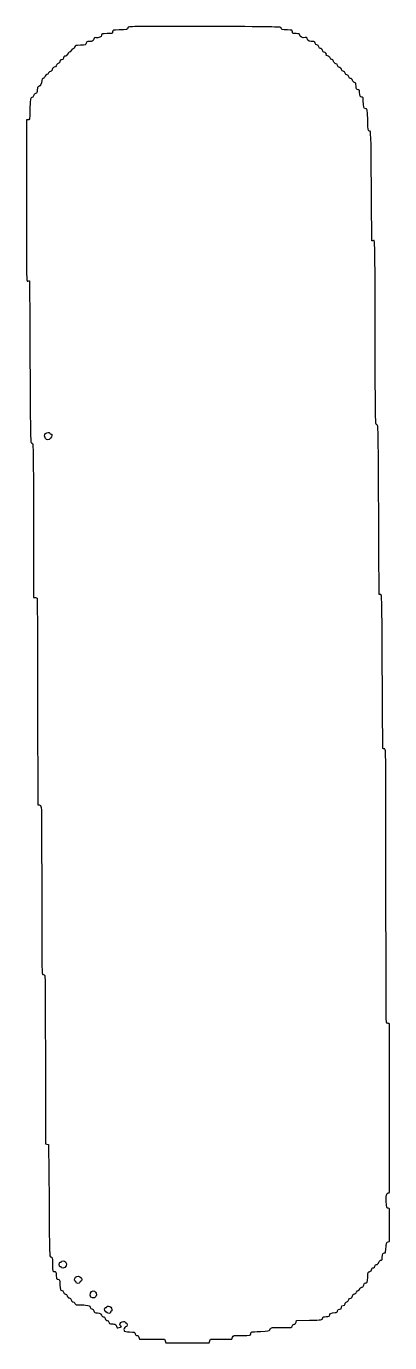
# Model space of a CAD drawing. Extents: x 30 to 1654, y 24 to 1228.
# Drawn here: x 583.8 to 663.4, y 452.6 to 741 of the extents above; entities that cross this region are included whole.
import ezdxf

# ---------------------------------------------------------------- set-up
doc = ezdxf.new("R2010")
doc.units = 0
doc.layers.add('Image', color=7, linetype='CONTINUOUS')

msp = doc.modelspace()

# ---------------------------------------------------------------- linework, layer by layer
at = {"layer": 'Image', "color": 7}
for points in [[(584.19998, 720.45012), (583.83998, 720.50022), (583.83998, 702.7915)], [(588.03851, 650.71805), (588.0385, 650.71785)], [(585.40071, 632.75994), (585.44141, 615.84014), (585.84068, 615.84014)], [(586.28096, 591.92015), (586.31996, 570.48015), (586.66171, 570.43145)], [(588, 514.47823), (588, 496.18245), (588.36, 496.13135), (588.72, 496.08025), (588.8, 483.76025)], [(642.88053, 457.12003), (642.97413, 457.52003), (645.7964, 457.56373)], [(608.47957, 453.84148), (608.63209, 453.44031), (611.36001, 453.44031), (614.08793, 453.44031), (614.24001, 453.04031), (614.39209, 452.64031), (619.12001, 452.64031), (623.84793, 452.64031), (624.00001, 453.04003)], [(624.00001, 453.04003), (624.15209, 453.44003), (626.48001, 453.44003), (628.80794, 453.44003), (628.96001, 453.84003)]]:
    msp.add_lwpolyline(points, dxfattribs=at)
for points in [[(591.52001, 469.12)], [(594.72003, 465.84006)], [(597.96001, 462.63936)], [(601.24004, 459.3733)]]:
    msp.add_lwpolyline(points, close=True, dxfattribs=at)
for points in [[(598.62728, 738.16641), (598.55488, 737.87811), (598.387, 737.74212), (598.01787, 737.67287)], [(599.08982, 738.47334), (598.8003, 738.54604), (598.70702, 738.48414), (598.62728, 738.16641)], [(600.31998, 739.03611), (600.31998, 738.65277), (599.63091, 738.33754), (599.08982, 738.47334)], [(601.51998, 739.36007), (600.42176, 739.36007), (600.31998, 739.33257), (600.31998, 739.03611)], [(602.71998, 739.76007), (602.71998, 739.36896), (602.69328, 739.36007), (601.51998, 739.36007)], [(604.1469, 740.16007), (602.73152, 740.16007), (602.71998, 740.15707), (602.71998, 739.76007)], [(606.07998, 740.65793), (606.07998, 740.23606), (605.78491, 740.16007), (604.1469, 740.16007)], [(622.83998, 740.92081), (606.47376, 740.96061), (606.07998, 740.95441), (606.07998, 740.65793)], [(639.59999, 740.64007), (639.59999, 740.85162), (637.61299, 740.8849), (622.83998, 740.92081)], [(640.99999, 740.16252), (639.85634, 740.16552), (639.59999, 740.25252), (639.59999, 740.64007)], [(642.07999, 739.76007), (642.07999, 740.14699), (642.04469, 740.16015), (640.99999, 740.16252)], [(642.87999, 739.36007), (642.13332, 739.36007), (642.07999, 739.38677), (642.07999, 739.76007)], [(643.67999, 739.03611), (643.67999, 739.3182), (643.57658, 739.36007), (642.87999, 739.36007)], [(644.87068, 738.49203), (644.32814, 738.35586), (643.67999, 738.65204), (643.67999, 739.03611)], [(645.33942, 738.18504), (645.25872, 738.50642), (645.16713, 738.56643), (644.87068, 738.49203)], [(646.6289, 737.64374), (645.95748, 737.56474), (645.44065, 737.78172), (645.33942, 738.18504)], [(593.25001, 735.28006), (593.13969, 735.28006), (592.95969, 735.10006), (592.85001, 734.88006)], [(593.65837, 735.68006), (593.54409, 735.46006), (593.36033, 735.28006), (593.25001, 735.28006)], [(594.05658, 736.03889), (593.95184, 736.06149), (593.77265, 735.90006), (593.65837, 735.68006)], [(594.39682, 736.39174), (594.31442, 736.17503), (594.16132, 736.01624), (594.05658, 736.03889)], [(595.7066, 736.83292), (594.64141, 736.78962), (594.53439, 736.75362), (594.39682, 736.39174)], [(596.96744, 737.28006), (596.87294, 736.90541), (596.79304, 736.87707), (595.7066, 736.83292)], [(597.28833, 737.62867), (597.16357, 737.65777), (597.02464, 737.50687), (596.96744, 737.28006)], [(598.01787, 737.67287), (597.73763, 737.62027), (597.40934, 737.60037), (597.28833, 737.62867)], [(647.03601, 737.28053), (646.96861, 737.55474), (646.84092, 737.66867), (646.6289, 737.64374)], [(647.43945, 736.88053), (647.24702, 736.88083), (647.0979, 737.02868), (647.03601, 737.28053)], [(647.84298, 736.48007), (647.78098, 736.73236), (647.63198, 736.88024), (647.43945, 736.88053)], [(648.21606, 736.12833), (648.03494, 736.09653), (647.90775, 736.21643), (647.84298, 736.48007)], [(648.65769, 735.69806), (648.54643, 736.01721), (648.39934, 736.16052), (648.21606, 736.12833)], [(649.03998, 735.30221), (648.90567, 735.25071), (648.76167, 735.39981), (648.65769, 735.69806)], [(649.49548, 734.66889), (649.66083, 734.83425), (649.26277, 735.3877), (649.03998, 735.30221)], [(590.82186, 732.80838), (590.61388, 732.72928), (590.40462, 732.51509), (590.35683, 732.33234)], [(591.19998, 733.2761), (591.19998, 733.08276), (591.04752, 732.89417), (590.82186, 732.80838)], [(591.35998, 733.62006), (591.27198, 733.60906), (591.19998, 733.45428), (591.19998, 733.2761)], [(591.71998, 733.66006), (591.60998, 733.64906), (591.44798, 733.63106), (591.35998, 733.62006)], [(591.97111, 734.04006), (591.94301, 733.84206), (591.82998, 733.67106), (591.71998, 733.66006)], [(592.17111, 734.42006), (592.08921, 734.40906), (591.99923, 734.23806), (591.97111, 734.04006)], [(592.48529, 734.46006), (592.39439, 734.44906), (592.25299, 734.43106), (592.17111, 734.42006)], [(592.85001, 734.88006), (592.74033, 734.66006), (592.5762, 734.47106), (592.48529, 734.46006)], [(649.78694, 734.47909), (649.57535, 734.53219), (649.44419, 734.61761), (649.49548, 734.66889)], [(650.33168, 734.0313), (650.24368, 734.22448), (649.99853, 734.42598), (649.78694, 734.47909)], [(650.69819, 733.72419), (650.58462, 733.69989), (650.41969, 733.83812), (650.33168, 734.0313)], [(651.08481, 733.29106), (650.98571, 733.55354), (650.81176, 733.74845), (650.69819, 733.72419)], [(651.59247, 732.76694), (651.39956, 732.79454), (651.19092, 733.00995), (651.08481, 733.29106)], [(651.96982, 732.36991), (651.94002, 732.57934), (651.78836, 732.73891), (651.59247, 732.76694)], [(652.36327, 731.96991), (652.15192, 732.00061), (652.00048, 732.15453), (651.96982, 732.36991)], [(587.52173, 729.55416), (587.30642, 729.49786), (587.19998, 729.33619), (587.19998, 729.06546)], [(587.93908, 730.01918), (587.88648, 729.80969), (587.6987, 729.60043), (587.52173, 729.55416)], [(588.29939, 730.40006), (588.1538, 730.40006), (587.99166, 730.22866), (587.93908, 730.01918)], [(588.72375, 730.76006), (588.63595, 730.56206), (588.44498, 730.40006), (588.29939, 730.40006)], [(589.1532, 731.09925), (589.00481, 731.11065), (588.81156, 730.95806), (588.72375, 730.76006)], [(589.5242, 731.53925), (589.4585, 731.24015), (589.32832, 731.08575), (589.1532, 731.09925)], [(589.94768, 732.00006), (589.72268, 732.00006), (589.59486, 731.86097), (589.5242, 731.53925)], [(590.35683, 732.33234), (590.30513, 732.13471), (590.13935, 732.00006), (589.94768, 732.00006)], [(652.80053, 731.52053), (652.74243, 731.76831), (652.57636, 731.939), (652.36327, 731.96991)], [(653.19945, 731.12053), (653.00581, 731.12083), (652.85995, 731.26709), (652.80053, 731.52053)], [(653.59945, 730.72053), (653.53945, 730.9736), (653.3928, 731.12024), (653.19945, 731.12053)], [(653.99945, 730.32053), (653.8061, 730.32083), (653.65946, 730.46747), (653.59945, 730.72053)], [(654.40298, 729.92007), (654.34098, 730.17236), (654.19198, 730.32024), (653.99945, 730.32053)], [(654.77606, 729.56833), (654.59494, 729.53653), (654.46775, 729.65643), (654.40298, 729.92007)], [(655.22108, 729.12833), (655.10698, 729.45565), (654.96029, 729.60069), (654.77606, 729.56833)], [(586.23998, 727.05108), (586.23998, 726.50099), (586.17598, 726.36779), (585.85224, 726.24472)], [(586.57226, 727.79691), (586.30375, 727.72671), (586.23998, 727.58357), (586.23998, 727.05108)], [(587.19998, 729.06546), (587.19998, 728.42841), (586.93435, 727.8916), (586.57226, 727.79691)], [(655.68687, 728.64007), (655.50119, 728.64007), (655.32801, 728.82161), (655.22108, 729.12833)], [(656.03122, 727.88007), (655.99182, 728.49488), (655.92598, 728.64007), (655.68687, 728.64007)], [(656.43999, 727.06894), (656.13277, 727.11254), (656.07283, 727.23151), (656.03122, 727.88007)], [(656.79999, 726.48203), (656.79999, 726.91584), (656.73149, 727.02754), (656.43999, 727.06894)], [(585.03998, 725.36006), (584.73719, 725.36006), (584.71568, 725.22673), (584.63998, 722.88006)], [(585.41224, 725.72868), (585.37754, 725.48415), (585.25226, 725.36006), (585.03998, 725.36006)], [(585.85224, 726.24472), (585.62766, 726.15932), (585.44251, 725.94219), (585.41224, 725.72868)], [(657.2971, 725.44007), (656.94261, 725.44007), (656.79999, 725.739), (656.79999, 726.48203)], [(657.59999, 724.66007), (657.59999, 725.31871), (657.55289, 725.44007), (657.2971, 725.44007)], [(658.13894, 722.92531), (657.74714, 722.88541), (657.59999, 723.35904), (657.59999, 724.66007)], [(584.63998, 722.88006), (584.56068, 720.41995), (584.55708, 720.40046), (584.19998, 720.45012)], [(658.55999, 720.48007), (658.48209, 722.89321), (658.47079, 722.95913), (658.13894, 722.92531)], [(658.95999, 718.00007), (658.65719, 718.00007), (658.63568, 718.1334), (658.55999, 720.48007)], [(659.36253, 706.00007), (659.28093, 717.86589), (659.27643, 718.00007), (658.95999, 718.00007)], [(659.48253, 693.97505), (659.46193, 693.98885), (659.40793, 699.40007), (659.36253, 706.00007)], [(583.83998, 702.7915), (583.83998, 685.16155), (583.84098, 685.08315), (584.15998, 685.16646)], [(659.83937, 694.03355), (659.66371, 693.98765), (659.50313, 693.96125), (659.48253, 693.97505)], [(660.19937, 673.89878), (660.15897, 694.01531), (660.15717, 694.11665), (659.83937, 694.03355)], [(584.15998, 685.16646), (584.33598, 685.21246), (584.4972, 685.23886), (584.51824, 685.22516)], [(584.51824, 685.22516), (584.53924, 685.21136), (584.59324, 677.20814), (584.63824, 667.44014)], [(660.55999, 653.68028), (660.24189, 653.68049), (660.23974, 653.80077), (660.19937, 673.89878)], [(584.63824, 667.44014), (584.71934, 649.81415), (584.72244, 649.68014), (585.03998, 649.67994)], [(588.0385, 650.71785), (587.77737, 651.13599), (587.78749, 651.49035), (588.0686, 651.77145)], [(588.0686, 651.77145), (588.32937, 652.03223), (588.96002, 652.08074), (588.96002, 651.84005)], [(588.96002, 651.84005), (588.96002, 651.75205), (589.06802, 651.68005), (589.20002, 651.68005)], [(589.20002, 651.68005), (589.54491, 651.68005), (589.49626, 651.09629), (589.12002, 650.72005)], [(660.96166, 635.12007), (660.88056, 653.54609), (660.87766, 653.68007), (660.55999, 653.68028)], [(585.03998, 649.67994), (585.35771, 649.67973), (585.36027, 649.55941), (585.40071, 632.75994)], [(589.12002, 650.72005), (588.71268, 650.31271), (588.29207, 650.31187), (588.03851, 650.71805)], [(661.08166, 616.51306), (661.06056, 616.53896), (661.00656, 624.91207), (660.96166, 635.12007)], [(585.84068, 615.84014), (586.23194, 615.84014), (586.23997, 615.81524), (586.24096, 614.60014)], [(586.24096, 614.60014), (586.24151, 613.91814), (586.25956, 603.71215), (586.28096, 591.92015)], [(661.39999, 616.51306), (661.24599, 616.48716), (661.10274, 616.48716), (661.08166, 616.51306)], [(661.76182, 599.68008), (661.68442, 615.64166), (661.66472, 616.55752), (661.39999, 616.51306)], [(661.88182, 582.76008), (661.86082, 582.78208), (661.80682, 590.39608), (661.76182, 599.68008)], [(662.23999, 582.72008), (662.06399, 582.72008), (661.90281, 582.73808), (661.88182, 582.76008)], [(662.55999, 552.89316), (662.55999, 582.61341), (662.55899, 582.72008), (662.23999, 582.72008)], [(586.66171, 570.43145), (586.89834, 570.39775), (587.03368, 570.23161), (587.10171, 569.89145)], [(587.10171, 569.89145), (587.15571, 569.62126), (587.20001, 561.27319), (587.20001, 551.34019)], [(587.20001, 551.34019), (587.20001, 533.72709), (587.20701, 533.28019), (587.5029, 533.28019)], [(662.65709, 522.81316), (662.60369, 522.95236), (662.55999, 536.48836), (662.55999, 552.89316)], [(587.5029, 533.28019), (587.66948, 533.28019), (587.84948, 533.1663), (587.9029, 533.0271)], [(587.9029, 533.0271), (587.9563, 532.8879), (588, 524.54091), (588, 514.47823)], [(663.05709, 522.56008), (662.89051, 522.56008), (662.71051, 522.67397), (662.65709, 522.81316)], [(663.36066, 522.40008), (663.36028, 522.48808), (663.22368, 522.56008), (663.05709, 522.56008)], [(663.36135, 504.00008), (663.36135, 514.03208), (663.36104, 522.31208), (663.36066, 522.40008)], [(663.36066, 485.60008), (663.36104, 485.68808), (663.36135, 493.96808), (663.36135, 504.00008)], [(662.63462, 483.60008), (662.58742, 484.99872), (662.68762, 485.44008), (663.05269, 485.44008)], [(663.05269, 485.44008), (663.2217, 485.44008), (663.36028, 485.51208), (663.36066, 485.60008)], [(588.8, 483.76025), (588.8791, 471.57358), (588.8835, 471.44025), (589.2, 471.44025)], [(663.03998, 482.08008), (662.6946, 482.08008), (662.68469, 482.11718), (662.63462, 483.60008)], [(663.36338, 481.92008), (663.36138, 482.00808), (663.21598, 482.08008), (663.03998, 482.08008)], [(663.36638, 478.40008), (663.36638, 480.24808), (663.36438, 481.83208), (663.36338, 481.92008)], [(663.36338, 474.88008), (663.36538, 474.96808), (663.36638, 476.55208), (663.36638, 478.40008)], [(662.25464, 472.28853), (662.41786, 472.25343), (662.49117, 472.43854), (662.52057, 472.96008)], [(662.52057, 472.96008), (662.59837, 474.34021), (662.71207, 474.72008), (663.04723, 474.72008)], [(663.04723, 474.72008), (663.21924, 474.72008), (663.36151, 474.79208), (663.36338, 474.88008)], [(589.2, 471.44025), (589.49646, 471.44025), (589.52337, 471.31832), (589.56579, 469.7831)], [(591.04001, 469.76003), (591.04001, 470.08003), (591.12001, 470.24003), (591.28001, 470.24003)], [(591.28001, 470.24003), (591.41201, 470.24003), (591.52001, 470.31203), (591.52001, 470.40003)], [(591.52001, 470.40003), (591.52001, 470.64075), (592.15067, 470.59223), (592.41144, 470.33143)], [(592.41144, 470.33143), (592.90109, 469.84178), (592.54103, 468.96), (591.85144, 468.96)], [(660.49943, 469.76008), (660.70801, 469.76008), (660.87391, 469.92443), (660.98395, 470.24008)], [(660.98395, 470.24008), (661.09078, 470.54654), (661.26131, 470.72008), (661.45563, 470.72008)], [(661.45563, 470.72008), (661.70022, 470.72008), (661.76046, 470.83789), (661.76243, 471.32008)], [(661.76243, 471.32008), (661.76543, 472.01881), (661.93706, 472.3568), (662.25464, 472.28853)], [(589.56579, 469.7831), (589.60829, 468.24525), (589.63349, 468.13168), (589.91546, 468.20542)], [(589.91546, 468.20542), (590.27739, 468.30012), (590.4, 468.04522), (590.4, 467.19829)], [(590.4, 467.19829), (590.4, 466.68152), (590.4579, 466.57429), (590.76, 466.53138)], [(591.28001, 469.28003), (591.12001, 469.28003), (591.04001, 469.44003), (591.04001, 469.76003)], [(591.52001, 469.12003), (591.52001, 469.20803), (591.41201, 469.28003), (591.28001, 469.28003)], [(591.85144, 468.96), (591.66916, 468.96), (591.52001, 469.032), (591.52001, 469.12)], [(594.62861, 466.97146), (594.88938, 467.23223), (595.52003, 467.28075), (595.52003, 467.04006)], [(658.55998, 466.96008), (658.62968, 468.07614), (658.67653, 468.2339), (658.92542, 468.19182)], [(658.92542, 468.19182), (659.11922, 468.15902), (659.26335, 468.29412), (659.37435, 468.61255)], [(659.37435, 468.61255), (659.47436, 468.89944), (659.64307, 469.0735), (659.80883, 469.06081)], [(659.80883, 469.06081), (659.97627, 469.04801), (660.09939, 469.17764), (660.13103, 469.40008)], [(660.13103, 469.40008), (660.16443, 469.63513), (660.29232, 469.76008), (660.49943, 469.76008)], [(590.76, 466.53138), (591.08824, 466.48478), (591.12706, 466.37439), (591.2, 465.28025)], [(591.2, 465.28025), (591.2705, 464.22348), (591.31735, 464.0802), (591.5929, 464.07979)], [(594.56001, 466.08003), (594.3193, 466.08003), (594.36781, 466.71068), (594.62861, 466.97146)], [(594.72001, 465.84003), (594.72001, 465.97203), (594.64801, 466.08003), (594.56001, 466.08003)], [(595.12003, 465.60006), (594.87115, 465.60006), (594.72003, 465.69076), (594.72003, 465.84006)], [(595.52003, 465.84006), (595.52003, 465.69073), (595.36892, 465.60006), (595.12003, 465.60006)], [(595.52003, 467.04006), (595.52003, 466.95206), (595.62803, 466.88006), (595.76003, 466.88006)], [(595.76003, 466.08006), (595.62803, 466.08006), (595.52003, 465.97206), (595.52003, 465.84006)], [(595.76003, 466.88006), (595.90937, 466.88006), (596.00003, 466.72895), (596.00003, 466.48006)], [(596.00003, 466.48006), (596.00003, 466.23117), (595.90933, 466.08006), (595.76003, 466.08006)], [(656.50995, 464.08008), (656.62026, 464.08008), (656.80134, 464.26008), (656.91233, 464.48008)], [(656.91233, 464.48008), (657.02333, 464.70008), (657.22457, 464.85867), (657.35954, 464.8325)], [(657.35954, 464.8325), (657.52141, 464.8011), (657.63778, 464.9491), (657.70141, 465.26725)], [(657.70141, 465.26725), (657.77581, 465.63908), (657.87602, 465.74163), (658.13893, 465.71484)], [(658.13893, 465.71484), (658.45568, 465.68254), (658.48567, 465.77124), (658.55998, 466.96008)], [(591.5929, 464.07979), (591.7944, 464.07949), (591.93953, 463.93708), (592.00054, 463.67979)], [(592.00054, 463.67979), (592.06054, 463.42672), (592.20719, 463.28008), (592.40054, 463.27979)], [(592.40054, 463.27979), (592.59418, 463.27949), (592.74004, 463.13323), (592.79946, 462.87979)], [(592.79946, 462.87979), (592.85696, 462.63448), (593.02375, 462.46127), (593.23152, 462.43109)], [(593.23152, 462.43109), (593.43445, 462.40159), (593.60918, 462.22548), (593.66801, 461.99109)], [(593.66801, 461.99109), (593.72511, 461.76356), (593.88268, 461.60025), (594.04511, 461.60025)], [(594.04511, 461.60025), (594.19857, 461.60025), (594.3952, 461.43825), (594.48206, 461.24025)], [(597.96001, 462.63936), (597.55618, 463.09804), (597.90091, 464.00003), (598.48001, 464.00003)], [(599.19493, 463.1486), (599.20603, 462.51151), (598.37449, 462.1686), (597.96001, 462.63936)], [(598.48001, 464.00003), (598.81723, 464.00003), (599.18776, 463.55874), (599.19493, 463.1486)], [(653.59998, 461.12404), (653.59998, 461.31738), (653.75244, 461.50597), (653.9781, 461.59177)], [(653.9781, 461.59177), (654.18608, 461.67087), (654.39533, 461.88505), (654.44313, 462.06781)], [(654.44313, 462.06781), (654.49393, 462.26222), (654.6607, 462.40008), (654.845, 462.40008)], [(654.845, 462.40008), (655.06447, 462.40008), (655.18808, 462.5406), (655.25266, 462.86352)], [(655.25266, 462.86352), (655.31506, 463.17551), (655.43619, 463.3193), (655.6233, 463.30352)], [(655.6233, 463.30352), (655.77618, 463.29062), (655.99308, 463.46008), (656.10531, 463.68008)], [(656.10531, 463.68008), (656.21754, 463.90008), (656.39963, 464.08008), (656.50995, 464.08008)], [(594.48206, 461.24025), (594.61367, 460.94028), (594.74291, 460.88921), (595.25707, 460.93398)], [(595.25707, 460.93398), (595.59646, 460.96358), (596.29431, 460.93898), (596.80786, 460.87938)], [(596.80786, 460.87938), (597.60164, 460.78728), (597.74896, 460.71925), (597.79079, 460.42565)], [(597.79079, 460.42565), (597.82099, 460.2141), (597.97366, 460.06125), (598.18496, 460.03113)], [(598.18496, 460.03113), (598.39228, 460.00163), (598.56813, 459.8297), (598.62571, 459.6003)], [(598.62571, 459.6003), (598.70501, 459.28442), (598.83839, 459.21014), (599.39956, 459.16945)], [(599.39956, 459.16945), (599.96251, 459.12865), (600.1142, 459.04363), (600.29311, 458.66866)], [(600.29311, 458.66866), (600.41947, 458.40386), (600.5969, 458.25091), (600.72205, 458.29894)], [(601.24001, 459.37336), (600.89662, 459.74947), (600.87251, 460.32003), (601.20001, 460.32003)], [(601.20001, 460.32003), (601.33201, 460.32003), (601.44001, 460.39203), (601.44001, 460.48003)], [(602.24004, 459.28), (602.24004, 458.93886), (601.58053, 459.00042), (601.24004, 459.3733)], [(601.44001, 460.48003), (601.44001, 460.72075), (602.07067, 460.67223), (602.33144, 460.41143)], [(602.40004, 459.52), (602.31204, 459.52), (602.24004, 459.412), (602.24004, 459.28)], [(602.33144, 460.41143), (602.59222, 460.15065), (602.64073, 459.52), (602.40004, 459.52)], [(649.47998, 458.36885), (650.10672, 458.40905), (650.23998, 458.47165), (650.23998, 458.7258)], [(650.23998, 458.7258), (650.23998, 459.03913), (650.50168, 459.15045), (651.43998, 459.23621)], [(651.43998, 459.23621), (651.79929, 459.26901), (651.93283, 459.37059), (651.9711, 459.64008)], [(651.9711, 459.64008), (652.0081, 459.90064), (652.12964, 460.00008), (652.4111, 460.00008)], [(652.4111, 460.00008), (652.71923, 460.00008), (652.79998, 460.08308), (652.79998, 460.40008)], [(652.79998, 460.40008), (652.79998, 460.72008), (652.87998, 460.80008), (653.19998, 460.80008)], [(653.19998, 460.80008), (653.49494, 460.80008), (653.59998, 460.88518), (653.59998, 461.12404)], [(600.72205, 458.29894), (600.85389, 458.34954), (600.99925, 458.1979), (601.1023, 457.9023)], [(601.1023, 457.9023), (601.21356, 457.58315), (601.36065, 457.43984), (601.54393, 457.47203)], [(601.54393, 457.47203), (601.7239, 457.50363), (601.85491, 457.38223), (601.92354, 457.12029)], [(601.92354, 457.12029), (601.98264, 456.89461), (602.12422, 456.74269), (602.24835, 456.77168)], [(602.24835, 456.77168), (602.36936, 456.79998), (602.69765, 456.77968), (602.97789, 456.72748)], [(602.97789, 456.72748), (603.34702, 456.65818), (603.51494, 456.52224), (603.5873, 456.23394)], [(603.5873, 456.23394), (603.6725, 455.89459), (603.75145, 455.8514), (604.12359, 455.94064)], [(604.12359, 455.94064), (604.65371, 456.06777), (604.78683, 456.18022), (604.52, 456.27552)], [(604.52, 456.27552), (604.25197, 456.37122), (604.26664, 456.76978), (604.5486, 457.05171)], [(604.5486, 457.05171), (604.80937, 457.31248), (605.44002, 457.361), (605.44002, 457.12031)], [(605.7486, 456.16031), (605.50806, 456.16031), (605.18776, 455.79933), (605.21621, 455.56031)], [(605.21621, 455.56031), (605.22931, 455.45031), (605.24901, 455.29147), (605.26001, 455.20732)], [(605.44002, 457.12031), (605.44002, 457.03231), (605.54802, 456.96031), (605.68002, 456.96031)], [(605.68002, 456.96031), (605.82936, 456.96031), (605.92002, 456.8092), (605.92002, 456.56031)], [(605.92002, 456.56031), (605.92002, 456.34031), (605.84292, 456.16031), (605.7486, 456.16031)], [(637.13838, 455.48503), (637.31408, 455.95998), (637.67056, 456.02388), (639.92002, 455.9836)], [(639.92002, 455.9836), (641.92636, 455.9477), (642.00178, 455.9583), (642.04985, 456.28336)], [(642.04985, 456.28336), (642.07975, 456.48515), (642.23755, 456.64035), (642.44329, 456.67019)], [(642.44329, 456.67019), (642.65656, 456.70109), (642.82241, 456.87176), (642.88053, 457.12003)], [(645.7964, 457.56373), (648.57759, 457.60673), (648.61941, 457.61253), (648.66933, 457.96373)], [(648.66933, 457.96373), (648.71233, 458.26666), (648.83391, 458.32739), (649.47998, 458.36885)], [(605.26001, 455.20732), (605.27101, 455.12322), (605.80201, 455.03318), (606.44001, 455.00732)], [(606.44001, 455.00732), (607.50446, 454.96422), (607.60423, 454.93062), (607.65114, 454.60031)], [(607.65114, 454.60031), (607.69744, 454.27435), (607.85598, 454.16592), (608.20353, 454.22254)], [(608.20353, 454.22254), (608.27143, 454.23364), (608.39568, 454.06213), (608.47957, 453.84148)], [(628.96001, 453.84003), (629.1106, 454.23609), (629.13105, 454.24003), (631.03605, 454.24003)], [(631.03605, 454.24003), (632.83385, 454.24003), (632.96001, 454.26043), (632.96001, 454.55059)], [(632.96001, 454.55059), (632.96001, 454.72139), (633.02021, 454.89832), (633.09368, 454.94376)], [(633.09368, 454.94376), (633.16718, 454.98916), (634.08149, 455.05971), (635.12544, 455.10045)], [(635.12544, 455.10045), (636.82049, 455.16665), (637.03581, 455.20775), (637.13838, 455.48503)]]:
    msp.add_open_spline(points, degree=3, dxfattribs=at)

doc.saveas('drawing.dxf')
